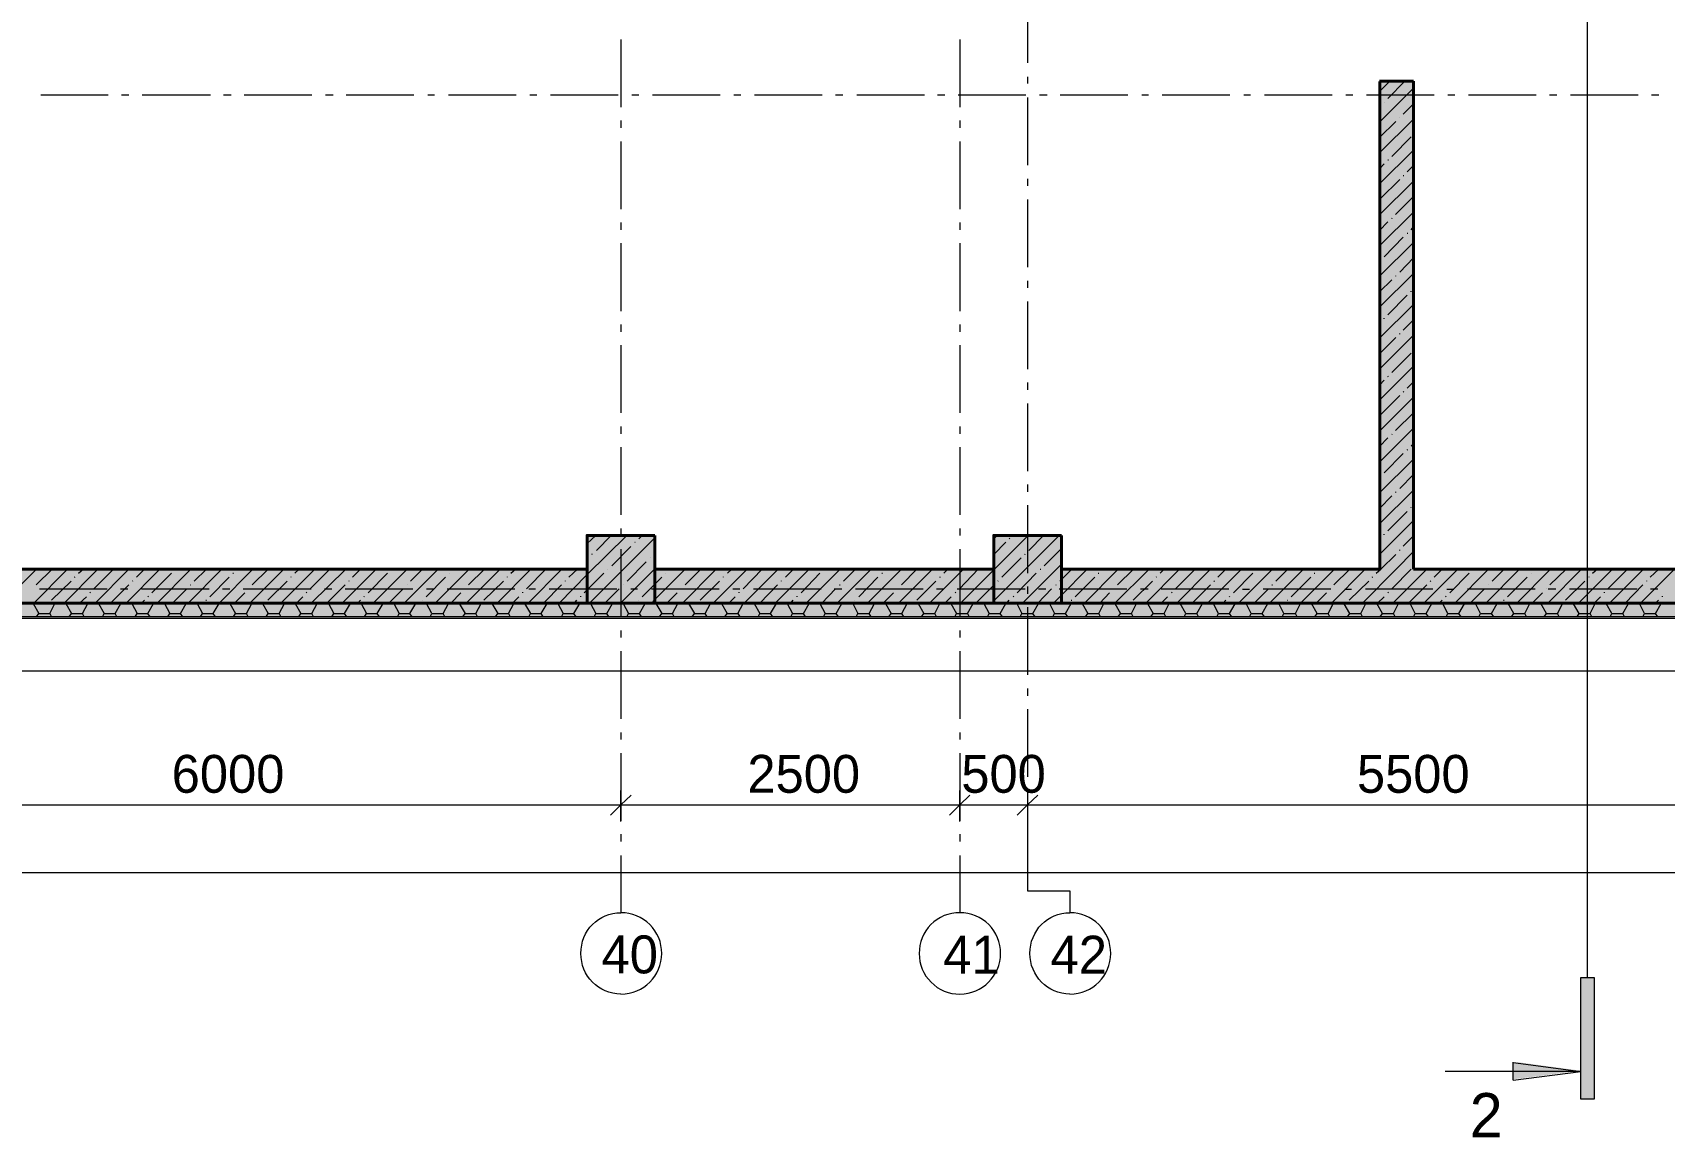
# Model space of a CAD drawing. Header units: millimetres. Extents: x -401725 to 250493, y 305116 to 802890.
# Drawn here: x -375112.983 to -375108.241, y 508974.297 to 508977.509 of the extents above; entities that cross this region are included whole.
import ezdxf

# ---------------------------------------------------------------- set-up
doc = ezdxf.new("R2010")
doc.units = ezdxf.units.MM
doc.layers.add('PDF _Геометрия', color=7, linetype='Continuous', true_color=0x1d1d1d)
doc.layers.add('PDF _Сплошная заливка', color=7, linetype='Continuous', true_color=0xffffff)
doc.layers.add('PDF _Текст', color=7, linetype='Continuous')

msp = doc.modelspace()

# ---------------------------------------------------------------- hatches: boundary and pattern name
at = {"layer": 'PDF _Сплошная заливка', "transparency": 33554559}
msp.add_hatch(color=7, dxfattribs=at).paths.add_polyline_path([(-375108.6559, 508974.5145), (-375108.6627, 508974.5154), (-375108.6798, 508974.5154), (-375108.6798, 508974.4663), (-375108.5875, 508974.4778), (-375108.5759, 508974.4795), (-375108.4959, 508974.4895), (-375108.4842, 508974.4911), (-375108.5075, 508974.4945), (-375108.5209, 508974.4961), (-375108.5442, 508974.4995), (-375108.5575, 508974.5011), (-375108.5692, 508974.5028), (-375108.5825, 508974.5045), (-375108.6059, 508974.5078), (-375108.6192, 508974.5095), (-375108.6425, 508974.5128)])

# ---------------------------------------------------------------- linework, layer by layer
at = {"layer": 'PDF _Геометрия', "color": 8, "lineweight": 9, "true_color": 0x808080}
msp.add_lwpolyline([(-375108.4648, 508988.2021), (-375108.4648, 508974.7624)], dxfattribs=at)
at = {"layer": 'PDF _Геометрия', "color": 7, "lineweight": 9}
for points in [[(-375110.0914, 508977.6171), (-375110.0914, 508977.4205)], [(-375111.2731, 508977.4888), (-375111.2731, 508977.2921)], [(-375110.2881, 508977.4888), (-375110.2881, 508977.2921)], [(-375110.0914, 508977.3805), (-375110.0914, 508977.3605)], [(-375112.7631, 508977.3271), (-375112.9597, 508977.3271)], [(-375112.7031, 508977.3271), (-375112.7247, 508977.3271)], [(-375112.4664, 508977.3271), (-375112.6647, 508977.3271)], [(-375112.4064, 508977.3271), (-375112.4281, 508977.3271)], [(-375112.1714, 508977.3271), (-375112.3681, 508977.3271)], [(-375112.1097, 508977.3271), (-375112.1314, 508977.3271)], [(-375111.8747, 508977.3271), (-375112.0714, 508977.3271)], [(-375111.8147, 508977.3271), (-375111.8347, 508977.3271)], [(-375111.5781, 508977.3271), (-375111.7747, 508977.3271)], [(-375111.5181, 508977.3271), (-375111.5381, 508977.3271)], [(-375111.2814, 508977.3271), (-375111.4781, 508977.3271)], [(-375111.2214, 508977.3271), (-375111.2414, 508977.3271)], [(-375110.9847, 508977.3271), (-375111.1814, 508977.3271)], [(-375110.9247, 508977.3271), (-375110.9447, 508977.3271)], [(-375110.6881, 508977.3271), (-375110.8847, 508977.3271)], [(-375110.6281, 508977.3271), (-375110.6497, 508977.3271)], [(-375110.3914, 508977.3271), (-375110.5881, 508977.3271)], [(-375110.3314, 508977.3271), (-375110.3531, 508977.3271)], [(-375110.0964, 508977.3271), (-375110.2931, 508977.3271)], [(-375110.0347, 508977.3271), (-375110.0564, 508977.3271)], [(-375109.7997, 508977.3271), (-375109.9964, 508977.3271)], [(-375109.7397, 508977.3271), (-375109.7597, 508977.3271)], [(-375109.5031, 508977.3272), (-375109.6998, 508977.3272)], [(-375109.4431, 508977.3271), (-375109.4631, 508977.3271)], [(-375109.2065, 508977.3272), (-375109.4031, 508977.3272)], [(-375109.1464, 508977.3271), (-375109.1665, 508977.3271)], [(-375108.9098, 508977.3272), (-375109.1065, 508977.3272)], [(-375108.8498, 508977.3271), (-375108.8698, 508977.3271)], [(-375108.6132, 508977.3272), (-375108.8098, 508977.3272)], [(-375108.5531, 508977.3271), (-375108.5748, 508977.3271)], [(-375108.3165, 508977.3272), (-375108.5132, 508977.3272)], [(-375108.2565, 508977.3272), (-375108.2782, 508977.3272)], [(-375110.0914, 508977.3205), (-375110.0914, 508977.1238)], [(-375111.2731, 508977.2538), (-375111.2731, 508977.2321)], [(-375110.2881, 508977.2538), (-375110.2881, 508977.2321)], [(-375111.2731, 508977.1921), (-375111.2731, 508976.9955)], [(-375110.2881, 508977.1921), (-375110.2881, 508976.9955)], [(-375110.0914, 508977.0838), (-375110.0914, 508977.0638)], [(-375110.0914, 508977.0238), (-375110.0914, 508976.8271)], [(-375111.2731, 508976.9571), (-375111.2731, 508976.9355)], [(-375110.2881, 508976.9571), (-375110.2881, 508976.9355)], [(-375111.2731, 508976.8971), (-375111.2731, 508976.6988)], [(-375110.2881, 508976.8971), (-375110.2881, 508976.6988)], [(-375110.0914, 508976.7871), (-375110.0914, 508976.7671)], [(-375110.0914, 508976.7271), (-375110.0914, 508976.5305)], [(-375111.2731, 508976.6605), (-375111.2731, 508976.6388)], [(-375110.2881, 508976.6605), (-375110.2881, 508976.6388)], [(-375111.2731, 508976.6005), (-375111.2731, 508976.4038)], [(-375110.2881, 508976.6005), (-375110.2881, 508976.4038)], [(-375110.0914, 508976.4921), (-375110.0914, 508976.4705)], [(-375110.0914, 508976.4305), (-375110.0914, 508976.2338)], [(-375111.2731, 508976.3638), (-375111.2731, 508976.3421)], [(-375110.2881, 508976.3638), (-375110.2881, 508976.3421)], [(-375111.2731, 508976.3038), (-375111.2731, 508976.1071)], [(-375110.2881, 508976.3038), (-375110.2881, 508976.1071)], [(-375110.0914, 508976.1955), (-375110.0914, 508976.1738)], [(-375110.0914, 508976.1355), (-375110.0914, 508975.9371)], [(-375111.2731, 508976.0671), (-375111.2731, 508976.0471)], [(-375110.2881, 508976.0671), (-375110.2881, 508976.0471)], [(-375111.2731, 508976.0071), (-375111.2731, 508975.8105)], [(-375110.2881, 508976.0071), (-375110.2881, 508975.8105)], [(-375112.7664, 508975.8905), (-375112.9631, 508975.8905)], [(-375112.7064, 508975.8905), (-375112.7281, 508975.8905)], [(-375112.4697, 508975.8905), (-375112.6664, 508975.8905)], [(-375112.4097, 508975.8905), (-375112.4314, 508975.8905)], [(-375112.1731, 508975.8905), (-375112.3714, 508975.8905)], [(-375112.1131, 508975.8905), (-375112.1347, 508975.8905)], [(-375111.8781, 508975.8905), (-375112.0747, 508975.8905)], [(-375111.8181, 508975.8905), (-375111.8381, 508975.8905)], [(-375111.5814, 508975.8905), (-375111.7781, 508975.8905)], [(-375111.5214, 508975.8905), (-375111.5414, 508975.8905)], [(-375111.2847, 508975.8905), (-375111.4814, 508975.8905)], [(-375111.2247, 508975.8905), (-375111.2447, 508975.8905)], [(-375110.9881, 508975.8905), (-375111.1847, 508975.8905)], [(-375110.9281, 508975.8905), (-375110.9481, 508975.8905)], [(-375110.6914, 508975.8905), (-375110.8881, 508975.8905)], [(-375110.6314, 508975.8905), (-375110.6531, 508975.8905)], [(-375110.3947, 508975.8905), (-375110.5914, 508975.8905)], [(-375110.3347, 508975.8905), (-375110.3564, 508975.8905)], [(-375110.0981, 508975.8905), (-375110.2964, 508975.8905)], [(-375110.0914, 508975.8988), (-375110.0914, 508975.8771)], [(-375110.0381, 508975.8905), (-375110.0597, 508975.8905)], [(-375109.8031, 508975.8905), (-375109.9997, 508975.8905)], [(-375109.7414, 508975.8905), (-375109.7631, 508975.8905)], [(-375109.5064, 508975.8905), (-375109.7031, 508975.8905)], [(-375109.4464, 508975.8904), (-375109.4663, 508975.8904)], [(-375109.2097, 508975.8905), (-375109.4065, 508975.8905)], [(-375109.1497, 508975.8904), (-375109.1697, 508975.8904)], [(-375108.9131, 508975.8905), (-375109.1097, 508975.8905)], [(-375108.853, 508975.8904), (-375108.8731, 508975.8904)], [(-375108.6164, 508975.8905), (-375108.8131, 508975.8905)], [(-375108.5564, 508975.8905), (-375108.578, 508975.8905)], [(-375108.3198, 508975.8905), (-375108.5164, 508975.8905)], [(-375108.2597, 508975.8905), (-375108.2814, 508975.8905)], [(-375107.8946, 508975.8104), (-375133.694, 508975.8104)], [(-375110.0914, 508975.8388), (-375110.0914, 508975.6421)], [(-375133.6947, 508975.807), (-375107.8953, 508975.807)], [(-375111.2731, 508975.7705), (-375111.2731, 508975.7505)], [(-375110.2881, 508975.7705), (-375110.2881, 508975.7505)], [(-375111.2731, 508975.7105), (-375111.2731, 508975.5138)], [(-375110.2881, 508975.7105), (-375110.2881, 508975.5138)], [(-375114.9147, 508975.6538), (-375103.615, 508975.6538)], [(-375110.0914, 508975.6021), (-375110.0914, 508975.5805)], [(-375110.0914, 508975.5421), (-375110.0914, 508975.3455)], [(-375111.2731, 508975.4738), (-375111.2731, 508975.4538)], [(-375110.2881, 508975.4738), (-375110.2881, 508975.4538)], [(-375111.2731, 508975.4138), (-375111.2731, 508975.2171)], [(-375110.2881, 508975.4138), (-375110.2881, 508975.2171)], [(-375111.2731, 508975.2638), (-375111.2731, 508975.3055)], [(-375110.2881, 508975.2638), (-375110.2881, 508975.3055)], [(-375110.0914, 508975.3055), (-375110.0914, 508975.2855)], [(-375110.0914, 508975.3055), (-375110.0914, 508975.2638), (-375110.0914, 508975.2155)], [(-375113.6347, 508975.2155), (-375113.6347, 508975.2638), (-375111.2732, 508975.2638)], [(-375111.2731, 508975.2155), (-375111.2731, 508975.2638), (-375110.2881, 508975.2638)], [(-375110.2881, 508975.2155), (-375110.2881, 508975.2638), (-375110.0914, 508975.2638)], [(-375110.0915, 508975.2638), (-375107.9264, 508975.2638)], [(-375110.0914, 508975.2455), (-375110.0914, 508975.0138)], [(-375111.2731, 508975.1788), (-375111.2731, 508975.1571)], [(-375110.2881, 508975.1788), (-375110.2881, 508975.1571)], [(-375111.2731, 508975.1171), (-375111.2731, 508974.9488)], [(-375110.2881, 508975.1171), (-375110.2881, 508974.9488)], [(-375133.7031, 508975.0672), (-375104.7104, 508975.0672)], [(-375110.0914, 508975.0138), (-375109.9681, 508975.0138)], [(-375109.9681, 508975.0138), (-375109.9681, 508974.9488)], [(-375108.483, 508974.7621), (-375108.4447, 508974.7621), (-375108.4447, 508974.4088)], [(-375108.483, 508974.4088), (-375108.483, 508974.7621)], [(-375108.6798, 508974.4638), (-375108.483, 508974.4888), (-375108.8781, 508974.4888)], [(-375108.6798, 508974.5154), (-375108.483, 508974.4888)], [(-375108.6797, 508974.4638), (-375108.6797, 508974.5155)], [(-375108.4447, 508974.4088), (-375108.483, 508974.4088)]]:
    msp.add_lwpolyline(points, dxfattribs=at)
at = {"layer": 'PDF _Геометрия', "color": 7, "lineweight": 40}
for points in [[(-375108.9699, 508977.3672), (-375109.0682, 508977.3672)], [(-375109.0679, 508977.3671), (-375109.0679, 508975.9486)], [(-375108.9699, 508975.9489), (-375108.9699, 508977.3672)], [(-375109.9931, 508975.9488), (-375109.9931, 508975.8505)], [(-375109.0679, 508975.9487), (-375109.993, 508975.9487)], [(-375107.828, 508975.9488), (-375108.9699, 508975.9488)], [(-375109.9931, 508975.8505), (-375107.8279, 508975.8505)]]:
    msp.add_lwpolyline(points, dxfattribs=at)
at = {"layer": 'PDF _Геометрия', "lineweight": 9}
for points in [[(-375109.0682, 508977.2489), (-375108.9699, 508977.3472)], [(-375109.0679, 508977.3388), (-375109.0397, 508977.3671)], [(-375109.0448, 508977.3172), (-375108.9949, 508977.3672)], [(-375109.068, 508977.2937), (-375109.0663, 508977.2954)], [(-375109.0546, 508977.3071), (-375109.0546, 508977.3071)], [(-375108.9999, 508977.2722), (-375108.9699, 508977.3022)], [(-375109.0682, 508977.1589), (-375108.9699, 508977.2572)], [(-375109.0682, 508977.2038), (-375109.0215, 508977.2505)], [(-375109.0098, 508977.2622), (-375109.0098, 508977.2622)], [(-375109.033, 508977.1488), (-375108.9764, 508977.2054)], [(-375109.0682, 508977.0689), (-375108.9699, 508977.1672)], [(-375109.0446, 508977.1387), (-375109.0429, 508977.1387)], [(-375109.0679, 508977.1137), (-375109.0546, 508977.1271)], [(-375108.9998, 508977.0938), (-375108.9981, 508977.0938)], [(-375108.9881, 508977.1039), (-375108.9699, 508977.1222)], [(-375109.0682, 508976.9789), (-375108.9699, 508977.0772)], [(-375109.0665, 508977.0255), (-375109.0098, 508977.0822)], [(-375109.0216, 508976.9805), (-375108.9699, 508977.0322)], [(-375109.0682, 508976.8888), (-375108.9699, 508976.9872)], [(-375109.0682, 508976.9339), (-375109.0448, 508976.9589)], [(-375109.033, 508976.9687), (-375109.0313, 508976.9704)], [(-375109.0682, 508976.8005), (-375108.9699, 508976.8988)], [(-375109.0548, 508976.8571), (-375108.9998, 508976.9138)], [(-375108.9881, 508976.9255), (-375108.9864, 508976.9255)], [(-375108.9765, 508976.9355), (-375108.9699, 508976.9439)], [(-375109.0098, 508976.8122), (-375108.9699, 508976.8538)], [(-375109.0682, 508976.7105), (-375108.9699, 508976.8088)], [(-375109.0663, 508976.8454), (-375109.0663, 508976.8471)], [(-375109.0682, 508976.7555), (-375109.0332, 508976.7905)], [(-375109.0215, 508976.8005), (-375109.0215, 508976.8022)], [(-375108.9764, 508976.7554), (-375108.9764, 508976.7571)], [(-375109.0682, 508976.6205), (-375108.9699, 508976.7189)], [(-375109.0447, 508976.6888), (-375108.9881, 508976.7455)], [(-375109.068, 508976.6654), (-375109.0663, 508976.6671)], [(-375109.0546, 508976.6771), (-375109.0546, 508976.6787)], [(-375108.9999, 508976.6439), (-375108.9699, 508976.6739)], [(-375109.0682, 508976.5305), (-375108.9699, 508976.6289)], [(-375109.0682, 508976.5755), (-375109.0215, 508976.6222)], [(-375109.0098, 508976.6321), (-375109.0098, 508976.6338)], [(-375109.033, 508976.5204), (-375108.9764, 508976.5771)], [(-375109.0682, 508976.4405), (-375108.9699, 508976.5389)], [(-375109.0679, 508976.4854), (-375109.0546, 508976.4987)], [(-375109.0446, 508976.5087), (-375109.0429, 508976.5104)], [(-375108.9881, 508976.4755), (-375108.9699, 508976.4939)], [(-375109.0682, 508976.3505), (-375108.9699, 508976.4489)], [(-375109.0665, 508976.3972), (-375109.0098, 508976.4538)], [(-375108.9998, 508976.4638), (-375108.9981, 508976.4655)], [(-375109.0216, 508976.3522), (-375108.9699, 508976.4039)], [(-375109.0682, 508976.2605), (-375108.9699, 508976.3589)], [(-375109.0682, 508976.3055), (-375109.0448, 508976.3305)], [(-375109.033, 508976.3404), (-375109.0313, 508976.342)], [(-375109.0548, 508976.2288), (-375108.9998, 508976.2855)], [(-375108.9881, 508976.2955), (-375108.9864, 508976.2971)], [(-375108.9765, 508976.3072), (-375108.9699, 508976.3139)], [(-375109.0682, 508976.1705), (-375108.9699, 508976.2689)], [(-375109.0663, 508976.2171), (-375109.0663, 508976.2187)], [(-375109.0098, 508976.1838), (-375108.9699, 508976.2238)], [(-375109.0682, 508976.0805), (-375108.9699, 508976.1789)], [(-375109.0682, 508976.1255), (-375109.0332, 508976.1622)], [(-375109.0215, 508976.1722), (-375109.0215, 508976.1738)], [(-375109.0447, 508976.0605), (-375108.9881, 508976.1171)], [(-375108.9764, 508976.1271), (-375108.9764, 508976.1288)], [(-375111.3714, 508976.0238), (-375111.3464, 508976.0471)], [(-375111.3714, 508975.9338), (-375111.2564, 508976.0471)], [(-375111.3447, 508976.0038), (-375111.3014, 508976.0471)], [(-375111.2214, 508976.0371), (-375111.2114, 508976.0471)], [(-375110.1964, 508975.8505), (-375110.1897, 508975.8571), (-375109.9997, 508976.0471)], [(-375110.1897, 508976.0371), (-375110.1797, 508976.0471)], [(-375110.1897, 508975.9471), (-375110.0897, 508976.0471)], [(-375110.0881, 508976.0038), (-375110.0447, 508976.0471)], [(-375109.0682, 508975.9922), (-375108.9699, 508976.0905)], [(-375109.0546, 508976.0487), (-375109.0546, 508976.0504)], [(-375108.9999, 508976.0155), (-375108.9699, 508976.0455)], [(-375111.3647, 508975.8505), (-375111.1747, 508976.0404)], [(-375111.2997, 508975.9588), (-375111.2447, 508976.0154)], [(-375111.2331, 508976.0271), (-375111.2314, 508976.0271)], [(-375110.1897, 508975.9921), (-375110.1547, 508976.0271)], [(-375110.1447, 508976.0371), (-375110.1431, 508976.0388)], [(-375110.0431, 508975.9588), (-375109.9931, 508976.0088)], [(-375109.068, 508976.0354), (-375109.0663, 508976.0371)], [(-375109.0199, 508975.9489), (-375108.9699, 508976.0005)], [(-375109.0098, 508976.0038), (-375109.0098, 508976.0055)], [(-375111.3714, 508975.9788), (-375111.3681, 508975.9821)], [(-375111.3564, 508975.9921), (-375111.3564, 508975.9938)], [(-375111.2747, 508975.8505), (-375111.1747, 508975.9504)], [(-375111.2547, 508975.9138), (-375111.1997, 508975.9704)], [(-375111.1881, 508975.9821), (-375111.1881, 508975.9821)], [(-375111.1764, 508975.9921), (-375111.1747, 508975.9955)], [(-375110.1664, 508975.9255), (-375110.1097, 508975.9821)], [(-375110.1064, 508975.8505), (-375109.9931, 508975.9638)], [(-375110.0997, 508975.9921), (-375110.0981, 508975.9938)], [(-375109.0647, 508975.9488), (-375109.0215, 508975.9922)], [(-375113.0697, 508975.8505), (-375112.9714, 508975.9488)], [(-375112.9797, 508975.8505), (-375112.8814, 508975.9488)], [(-375112.9731, 508975.9038), (-375112.9264, 508975.9488)], [(-375112.9281, 508975.8588), (-375112.8714, 508975.9138)], [(-375112.8914, 508975.8505), (-375112.7931, 508975.9488)], [(-375112.8614, 508975.9255), (-375112.8597, 508975.9271)], [(-375112.8497, 508975.9371), (-375112.8364, 508975.9488)], [(-375112.8047, 508975.8921), (-375112.7481, 508975.9488)], [(-375112.8014, 508975.8505), (-375112.7031, 508975.9488)], [(-375112.7564, 508975.8505), (-375112.7031, 508975.9038)], [(-375112.7114, 508975.8505), (-375112.6131, 508975.9488)], [(-375112.6931, 508975.9138), (-375112.6914, 508975.9155)], [(-375112.6814, 508975.9255), (-375112.6581, 508975.9488)], [(-375112.6364, 508975.8805), (-375112.5797, 508975.9371)], [(-375112.6214, 508975.8505), (-375112.5231, 508975.9488)], [(-375112.5697, 508975.9488), (-375112.5681, 508975.9488)], [(-375112.5314, 508975.8505), (-375112.4331, 508975.9488)], [(-375112.5247, 508975.9038), (-375112.5231, 508975.9038)], [(-375112.5131, 508975.9138), (-375112.4781, 508975.9488)], [(-375112.4681, 508975.8688), (-375112.4114, 508975.9254)], [(-375112.4414, 508975.8505), (-375112.3431, 508975.9488)], [(-375112.4014, 508975.9371), (-375112.3997, 508975.9371)], [(-375112.3897, 508975.9488), (-375112.3881, 508975.9488)], [(-375112.3514, 508975.8505), (-375112.2531, 508975.9488)], [(-375112.3447, 508975.9038), (-375112.2981, 508975.9488)], [(-375112.2997, 508975.8588), (-375112.2431, 508975.9138)], [(-375112.2614, 508975.8505), (-375112.1631, 508975.9488)], [(-375112.2314, 508975.9255), (-375112.2314, 508975.9271)], [(-375112.2214, 508975.9371), (-375112.2081, 508975.9488)], [(-375112.1764, 508975.8921), (-375112.1197, 508975.9488)], [(-375112.1731, 508975.8505), (-375112.0731, 508975.9488)], [(-375112.1281, 508975.8505), (-375112.0747, 508975.9038)], [(-375112.0831, 508975.8505), (-375111.9847, 508975.9488)], [(-375112.0631, 508975.9138), (-375112.0631, 508975.9155)], [(-375112.0531, 508975.9255), (-375112.0297, 508975.9488)], [(-375112.0081, 508975.8805), (-375111.9514, 508975.9371)], [(-375111.9931, 508975.8505), (-375111.8947, 508975.9488)], [(-375111.9397, 508975.9488), (-375111.9397, 508975.9488)], [(-375111.9031, 508975.8505), (-375111.8047, 508975.9488)], [(-375111.8947, 508975.9038), (-375111.8947, 508975.9038)], [(-375111.8847, 508975.9138), (-375111.8497, 508975.9488)], [(-375111.8397, 508975.8688), (-375111.7831, 508975.9254)], [(-375111.8131, 508975.8505), (-375111.7147, 508975.9488)], [(-375111.7714, 508975.9371), (-375111.7714, 508975.9371)], [(-375111.7614, 508975.9488), (-375111.7597, 508975.9488)], [(-375111.7231, 508975.8505), (-375111.6247, 508975.9488)], [(-375111.7164, 508975.9038), (-375111.6697, 508975.9488)], [(-375111.6714, 508975.8588), (-375111.6147, 508975.9138)], [(-375111.6331, 508975.8505), (-375111.5347, 508975.9488)], [(-375111.6031, 508975.9255), (-375111.6031, 508975.9271)], [(-375111.5931, 508975.9371), (-375111.5797, 508975.9488)], [(-375111.5481, 508975.8921), (-375111.4914, 508975.9488)], [(-375111.5431, 508975.8505), (-375111.4447, 508975.9488)], [(-375111.4981, 508975.8505), (-375111.4464, 508975.9038)], [(-375111.4531, 508975.8505), (-375111.3714, 508975.9338)], [(-375111.4347, 508975.9138), (-375111.4347, 508975.9155)], [(-375111.4247, 508975.9255), (-375111.3997, 508975.9488)], [(-375111.3714, 508975.8888), (-375111.3231, 508975.9371)], [(-375111.3114, 508975.9488), (-375111.3114, 508975.9488)], [(-375111.2664, 508975.9038), (-375111.2664, 508975.9038)], [(-375111.2114, 508975.8688), (-375111.1747, 508975.9054)], [(-375111.1747, 508975.8605), (-375111.0864, 508975.9488)], [(-375111.1747, 508975.9055), (-375111.1547, 508975.9255)], [(-375111.1431, 508975.9371), (-375111.1431, 508975.9371)], [(-375111.1314, 508975.9488), (-375111.1314, 508975.9488)], [(-375111.0947, 508975.8505), (-375110.9964, 508975.9488)], [(-375111.0864, 508975.9038), (-375111.0414, 508975.9488)], [(-375111.0431, 508975.8588), (-375110.9864, 508975.9138)], [(-375111.0047, 508975.8505), (-375110.9064, 508975.9488)], [(-375110.9747, 508975.9255), (-375110.9747, 508975.9271)], [(-375110.9631, 508975.9371), (-375110.9514, 508975.9488)], [(-375110.9181, 508975.8921), (-375110.8631, 508975.9488)], [(-375110.9147, 508975.8505), (-375110.8164, 508975.9488)], [(-375110.8697, 508975.8505), (-375110.8181, 508975.9038)], [(-375110.8247, 508975.8505), (-375110.7264, 508975.9488)], [(-375110.8064, 508975.9138), (-375110.8064, 508975.9155)], [(-375110.7947, 508975.9255), (-375110.7714, 508975.9488)], [(-375110.7497, 508975.8805), (-375110.6947, 508975.9371)], [(-375110.7347, 508975.8505), (-375110.6364, 508975.9488)], [(-375110.6831, 508975.9488), (-375110.6814, 508975.9488)], [(-375110.6447, 508975.8505), (-375110.5464, 508975.9488)], [(-375110.6381, 508975.9038), (-375110.6364, 508975.9038)], [(-375110.6264, 508975.9138), (-375110.5914, 508975.9488)], [(-375110.5814, 508975.8688), (-375110.5264, 508975.9254)], [(-375110.5564, 508975.8505), (-375110.4581, 508975.9488)], [(-375110.5147, 508975.9371), (-375110.5131, 508975.9371)], [(-375110.5031, 508975.9488), (-375110.5014, 508975.9488)], [(-375110.4664, 508975.8505), (-375110.3681, 508975.9488)], [(-375110.4581, 508975.9038), (-375110.4131, 508975.9488)], [(-375110.4131, 508975.8588), (-375110.3581, 508975.9138)], [(-375110.3764, 508975.8505), (-375110.2781, 508975.9488)], [(-375110.3464, 508975.9255), (-375110.3447, 508975.9271)], [(-375110.3347, 508975.9371), (-375110.3231, 508975.9488)], [(-375110.2897, 508975.8921), (-375110.2347, 508975.9488)], [(-375110.2864, 508975.8505), (-375110.1897, 508975.9471)], [(-375110.1897, 508975.9021), (-375110.1897, 508975.9038)], [(-375110.1781, 508975.9138), (-375110.1764, 508975.9155)], [(-375110.1214, 508975.8805), (-375110.0664, 508975.9371)], [(-375110.0547, 508975.9488), (-375110.0531, 508975.9488)], [(-375110.0164, 508975.8505), (-375109.9931, 508975.8738), (-375109.9181, 508975.9488)], [(-375110.0097, 508975.9038), (-375110.0081, 508975.9038)], [(-375109.9981, 508975.9138), (-375109.9931, 508975.9188), (-375109.9631, 508975.9488)], [(-375109.9531, 508975.8688), (-375109.8964, 508975.9254)], [(-375109.9264, 508975.8505), (-375109.8281, 508975.9488)], [(-375109.8864, 508975.9371), (-375109.8847, 508975.9371)], [(-375109.8747, 508975.9488), (-375109.8731, 508975.9488)], [(-375109.8381, 508975.8505), (-375109.7381, 508975.9488)], [(-375109.8297, 508975.9038), (-375109.7831, 508975.9488)], [(-375109.7847, 508975.8588), (-375109.7281, 508975.9138)], [(-375109.7481, 508975.8505), (-375109.6497, 508975.9488)], [(-375109.7181, 508975.9255), (-375109.7164, 508975.9271)], [(-375109.7064, 508975.9371), (-375109.6947, 508975.9488)], [(-375109.6614, 508975.8921), (-375109.6048, 508975.9488)], [(-375109.658, 508975.8504), (-375109.5597, 508975.9487)], [(-375109.6129, 508975.8504), (-375109.5597, 508975.9037)], [(-375109.5681, 508975.8505), (-375109.4697, 508975.9488)], [(-375109.5496, 508975.9137), (-375109.548, 508975.9154)], [(-375109.5381, 508975.9255), (-375109.5148, 508975.9488)], [(-375109.493, 508975.8804), (-375109.4363, 508975.9371)], [(-375109.4782, 508975.8505), (-375109.3798, 508975.9488)], [(-375109.4263, 508975.9487), (-375109.4246, 508975.9487)], [(-375109.388, 508975.8504), (-375109.2896, 508975.9487)], [(-375109.3815, 508975.9038), (-375109.3798, 508975.9038)], [(-375109.3697, 508975.9138), (-375109.3347, 508975.9488)], [(-375109.3249, 508975.8688), (-375109.2682, 508975.9255)], [(-375109.298, 508975.8504), (-375109.1997, 508975.9488)], [(-375109.2582, 508975.9372), (-375109.2565, 508975.9372)], [(-375109.2465, 508975.9488), (-375109.2448, 508975.9488)], [(-375109.2081, 508975.8505), (-375109.1098, 508975.9488)], [(-375109.2012, 508975.9037), (-375109.1546, 508975.9487)], [(-375109.1565, 508975.8588), (-375109.0997, 508975.9138)], [(-375109.1181, 508975.8505), (-375109.0199, 508975.9488)], [(-375109.0897, 508975.9254), (-375109.088, 508975.9271)], [(-375109.0779, 508975.9371), (-375109.0647, 508975.9488)], [(-375109.033, 508975.8921), (-375108.9764, 508975.9488)], [(-375109.0295, 508975.8504), (-375108.9313, 508975.9487)], [(-375108.9846, 508975.8504), (-375108.9313, 508975.9037)], [(-375108.9398, 508975.8504), (-375108.8414, 508975.9488)], [(-375108.9213, 508975.9137), (-375108.9196, 508975.9154)], [(-375108.9097, 508975.9255), (-375108.8865, 508975.9488)], [(-375108.8646, 508975.8804), (-375108.8079, 508975.9371)], [(-375108.8498, 508975.8505), (-375108.7514, 508975.9488)], [(-375108.7963, 508975.9487), (-375108.7963, 508975.9487)], [(-375108.7599, 508975.8505), (-375108.6615, 508975.9489)], [(-375108.7514, 508975.9038), (-375108.7514, 508975.9038)], [(-375108.7413, 508975.9138), (-375108.7063, 508975.9488)], [(-375108.6964, 508975.8688), (-375108.6398, 508975.9255)], [(-375108.6696, 508975.8504), (-375108.5713, 508975.9487)], [(-375108.6281, 508975.9371), (-375108.6281, 508975.9371)], [(-375108.6182, 508975.9488), (-375108.6164, 508975.9488)], [(-375108.5797, 508975.8505), (-375108.4814, 508975.9488)], [(-375108.5731, 508975.9038), (-375108.5265, 508975.9488)], [(-375108.528, 508975.8588), (-375108.4714, 508975.9138)], [(-375108.4899, 508975.8505), (-375108.3915, 508975.9488)], [(-375108.4597, 508975.9254), (-375108.4597, 508975.9271)], [(-375108.4497, 508975.9371), (-375108.4363, 508975.9487)], [(-375108.4047, 508975.8921), (-375108.348, 508975.9488)], [(-375108.3997, 508975.8504), (-375108.3013, 508975.9487)], [(-375108.3549, 508975.8505), (-375108.3032, 508975.9039)], [(-375108.3097, 508975.8504), (-375108.2114, 508975.9488)], [(-375108.2915, 508975.9139), (-375108.2915, 508975.9155)], [(-375108.2815, 508975.9255), (-375108.2565, 508975.9488)], [(-375112.8464, 508975.8505), (-375112.8264, 508975.8688)], [(-375112.8164, 508975.8805), (-375112.8147, 508975.8821)], [(-375112.6664, 508975.8505), (-375112.6581, 508975.8588)], [(-375112.6481, 508975.8688), (-375112.6464, 508975.8705)], [(-375112.5764, 508975.8505), (-375112.5347, 508975.8921)], [(-375112.4797, 508975.8588), (-375112.4781, 508975.8588)], [(-375112.3964, 508975.8505), (-375112.3664, 508975.8805)], [(-375112.3564, 508975.8921), (-375112.3547, 508975.8921)], [(-375112.2164, 508975.8505), (-375112.1981, 508975.8688)], [(-375112.1881, 508975.8805), (-375112.1864, 508975.8821)], [(-375112.0381, 508975.8505), (-375112.0297, 508975.8588)], [(-375112.0197, 508975.8688), (-375112.0181, 508975.8705)], [(-375111.9481, 508975.8505), (-375111.9064, 508975.8921)], [(-375111.8497, 508975.8588), (-375111.8497, 508975.8588)], [(-375111.7681, 508975.8505), (-375111.7381, 508975.8805)], [(-375111.7264, 508975.8921), (-375111.7264, 508975.8921)], [(-375111.5881, 508975.8505), (-375111.5697, 508975.8688)], [(-375111.5581, 508975.8805), (-375111.5581, 508975.8821)], [(-375111.4081, 508975.8505), (-375111.4014, 508975.8588)], [(-375111.3897, 508975.8688), (-375111.3897, 508975.8705)], [(-375111.3797, 508975.8805), (-375111.3714, 508975.8888)], [(-375111.3197, 508975.8505), (-375111.2781, 508975.8921)], [(-375111.2214, 508975.8588), (-375111.2214, 508975.8588)], [(-375111.1847, 508975.8505), (-375111.1747, 508975.8605)], [(-375111.1397, 508975.8505), (-375111.1097, 508975.8805)], [(-375111.0981, 508975.8921), (-375111.0981, 508975.8921)], [(-375110.9597, 508975.8505), (-375110.9414, 508975.8688)], [(-375110.9297, 508975.8805), (-375110.9297, 508975.8821)], [(-375110.7797, 508975.8505), (-375110.7731, 508975.8588)], [(-375110.7614, 508975.8688), (-375110.7614, 508975.8705)], [(-375110.6897, 508975.8505), (-375110.6497, 508975.8921)], [(-375110.5931, 508975.8588), (-375110.5931, 508975.8588)], [(-375110.5114, 508975.8505), (-375110.4814, 508975.8805)], [(-375110.4697, 508975.8921), (-375110.4681, 508975.8921)], [(-375110.3314, 508975.8505), (-375110.3131, 508975.8688)], [(-375110.3014, 508975.8805), (-375110.2997, 508975.8821)], [(-375110.2414, 508975.8505), (-375110.1897, 508975.9021)], [(-375110.1514, 508975.8505), (-375110.1447, 508975.8588)], [(-375110.1331, 508975.8688), (-375110.1314, 508975.8705)], [(-375110.0614, 508975.8505), (-375110.0214, 508975.8921)], [(-375109.9647, 508975.8588), (-375109.9631, 508975.8588)], [(-375109.8814, 508975.8505), (-375109.8531, 508975.8805)], [(-375109.8414, 508975.8921), (-375109.8397, 508975.8921)], [(-375109.7031, 508975.8505), (-375109.6847, 508975.8688)], [(-375109.6731, 508975.8805), (-375109.6714, 508975.8821)], [(-375109.5232, 508975.8505), (-375109.5148, 508975.8588)], [(-375109.5048, 508975.8688), (-375109.5031, 508975.8705)], [(-375109.4332, 508975.8505), (-375109.3915, 508975.8922)], [(-375109.3364, 508975.8588), (-375109.3347, 508975.8588)], [(-375109.253, 508975.8504), (-375109.2231, 508975.8804)], [(-375109.2131, 508975.8921), (-375109.2114, 508975.8921)], [(-375109.0747, 508975.8504), (-375109.0546, 508975.8687)], [(-375109.0446, 508975.8804), (-375109.0429, 508975.8821)], [(-375108.8949, 508975.8505), (-375108.8865, 508975.8588)], [(-375108.8765, 508975.8688), (-375108.8748, 508975.8705)], [(-375108.8047, 508975.8505), (-375108.7631, 508975.8922)], [(-375108.7081, 508975.8588), (-375108.7063, 508975.8588)], [(-375108.6246, 508975.8504), (-375108.5947, 508975.8804)], [(-375108.583, 508975.8921), (-375108.583, 508975.8921)], [(-375108.4445, 508975.8504), (-375108.4263, 508975.8687)], [(-375108.4148, 508975.8805), (-375108.4148, 508975.8822)], [(-375108.2665, 508975.8505), (-375108.2581, 508975.8588)], [(-375108.2464, 508975.8688), (-375108.2464, 508975.8705)], [(-375113.0147, 508975.8505), (-375113.0131, 508975.8488), (-375112.9814, 508975.8488), (-375112.9797, 508975.8505)], [(-375112.9814, 508975.8488), (-375112.9647, 508975.8205), (-375112.9331, 508975.8205), (-375112.9281, 508975.8105)], [(-375112.9714, 508975.8105), (-375112.9647, 508975.8205)], [(-375112.9331, 508975.8205), (-375112.9181, 508975.8488)], [(-375112.9181, 508975.8505), (-375112.9181, 508975.8488), (-375112.8864, 508975.8488), (-375112.8847, 508975.8505)], [(-375112.8864, 508975.8488), (-375112.8697, 508975.8205), (-375112.8381, 508975.8205)], [(-375112.8764, 508975.8105), (-375112.8697, 508975.8205)], [(-375112.8331, 508975.8105), (-375112.8381, 508975.8205), (-375112.8231, 508975.8488)], [(-375112.8231, 508975.8505), (-375112.8231, 508975.8488), (-375112.7914, 508975.8488)], [(-375112.7897, 508975.8505), (-375112.7914, 508975.8488), (-375112.7747, 508975.8205), (-375112.7431, 508975.8205)], [(-375112.7797, 508975.8105), (-375112.7747, 508975.8205)], [(-375112.7381, 508975.8105), (-375112.7431, 508975.8205), (-375112.7264, 508975.8488)], [(-375112.7281, 508975.8505), (-375112.7264, 508975.8488), (-375112.6947, 508975.8488)], [(-375112.6947, 508975.8488), (-375112.6947, 508975.8505)], [(-375112.6947, 508975.8488), (-375112.6797, 508975.8205), (-375112.6481, 508975.8205), (-375112.6314, 508975.8488)], [(-375112.6847, 508975.8105), (-375112.6797, 508975.8205)], [(-375112.6414, 508975.8105), (-375112.6481, 508975.8205)], [(-375112.6331, 508975.8505), (-375112.6314, 508975.8488), (-375112.5997, 508975.8488)], [(-375112.5997, 508975.8505), (-375112.5997, 508975.8488), (-375112.5847, 508975.8205), (-375112.5531, 508975.8205), (-375112.5364, 508975.8488)], [(-375112.5897, 508975.8105), (-375112.5847, 508975.8205)], [(-375112.5464, 508975.8105), (-375112.5531, 508975.8205)], [(-375112.5381, 508975.8505), (-375112.5364, 508975.8488), (-375112.5047, 508975.8488)], [(-375112.5031, 508975.8505), (-375112.5047, 508975.8488), (-375112.4897, 508975.8205), (-375112.4581, 508975.8205)], [(-375112.4947, 508975.8105), (-375112.4897, 508975.8205)], [(-375112.4514, 508975.8105), (-375112.4581, 508975.8205), (-375112.4414, 508975.8488)], [(-375112.4431, 508975.8505), (-375112.4414, 508975.8488), (-375112.4097, 508975.8488)], [(-375112.4081, 508975.8505), (-375112.4097, 508975.8488), (-375112.3931, 508975.8205), (-375112.3614, 508975.8205)], [(-375112.3997, 508975.8105), (-375112.3931, 508975.8205)], [(-375112.3564, 508975.8105), (-375112.3614, 508975.8205), (-375112.3464, 508975.8488)], [(-375112.3481, 508975.8505), (-375112.3464, 508975.8488), (-375112.3147, 508975.8488), (-375112.3131, 508975.8505)], [(-375112.3147, 508975.8488), (-375112.2981, 508975.8205), (-375112.2664, 508975.8205), (-375112.2614, 508975.8105)], [(-375112.3047, 508975.8105), (-375112.2981, 508975.8205)], [(-375112.2664, 508975.8205), (-375112.2514, 508975.8488)], [(-375112.2514, 508975.8505), (-375112.2514, 508975.8488), (-375112.2197, 508975.8488), (-375112.2181, 508975.8505)], [(-375112.2197, 508975.8488), (-375112.2031, 508975.8205), (-375112.1714, 508975.8205)], [(-375112.2097, 508975.8105), (-375112.2031, 508975.8205)], [(-375112.1664, 508975.8105), (-375112.1714, 508975.8205), (-375112.1564, 508975.8488)], [(-375112.1564, 508975.8505), (-375112.1564, 508975.8488), (-375112.1231, 508975.8488)], [(-375112.1231, 508975.8505), (-375112.1231, 508975.8488), (-375112.1081, 508975.8205), (-375112.0764, 508975.8205)], [(-375112.1131, 508975.8105), (-375112.1081, 508975.8205)], [(-375112.0697, 508975.8105), (-375112.0764, 508975.8205), (-375112.0597, 508975.8488)], [(-375112.0614, 508975.8505), (-375112.0597, 508975.8488), (-375112.0281, 508975.8488)], [(-375112.0281, 508975.8488), (-375112.0281, 508975.8505)], [(-375112.0281, 508975.8488), (-375112.0131, 508975.8205), (-375111.9814, 508975.8205), (-375111.9647, 508975.8488)], [(-375112.0181, 508975.8105), (-375112.0131, 508975.8205)], [(-375111.9747, 508975.8105), (-375111.9814, 508975.8205)], [(-375111.9664, 508975.8505), (-375111.9647, 508975.8488), (-375111.9331, 508975.8488)], [(-375111.9331, 508975.8505), (-375111.9331, 508975.8488), (-375111.9181, 508975.8205), (-375111.8864, 508975.8205), (-375111.8697, 508975.8488)], [(-375111.9231, 508975.8105), (-375111.9181, 508975.8205)], [(-375111.8797, 508975.8105), (-375111.8864, 508975.8205)], [(-375111.8714, 508975.8505), (-375111.8697, 508975.8488), (-375111.8381, 508975.8488)], [(-375111.8281, 508975.8105), (-375111.8231, 508975.8205), (-375111.8381, 508975.8488), (-375111.8364, 508975.8505)], [(-375111.8214, 508975.8205), (-375111.7897, 508975.8205)], [(-375111.7847, 508975.8105), (-375111.7897, 508975.8205), (-375111.7747, 508975.8488)], [(-375111.7764, 508975.8505), (-375111.7747, 508975.8488), (-375111.7431, 508975.8488)], [(-375111.7414, 508975.8505), (-375111.7431, 508975.8488), (-375111.7264, 508975.8205), (-375111.6947, 508975.8205)], [(-375111.7331, 508975.8105), (-375111.7264, 508975.8205)], [(-375111.6897, 508975.8105), (-375111.6947, 508975.8205), (-375111.6797, 508975.8488)], [(-375111.6797, 508975.8505), (-375111.6797, 508975.8488), (-375111.6481, 508975.8488), (-375111.6464, 508975.8505)], [(-375111.6481, 508975.8488), (-375111.6314, 508975.8205), (-375111.5997, 508975.8205), (-375111.5947, 508975.8105)], [(-375111.6381, 508975.8105), (-375111.6314, 508975.8205)], [(-375111.5997, 508975.8205), (-375111.5847, 508975.8488)], [(-375111.5847, 508975.8505), (-375111.5847, 508975.8488), (-375111.5531, 508975.8488), (-375111.5514, 508975.8505)], [(-375111.5531, 508975.8488), (-375111.5364, 508975.8205), (-375111.5047, 508975.8205)], [(-375111.5414, 508975.8105), (-375111.5364, 508975.8205)], [(-375111.4997, 508975.8105), (-375111.5047, 508975.8205), (-375111.4881, 508975.8488)], [(-375111.4897, 508975.8505), (-375111.4881, 508975.8488), (-375111.4564, 508975.8488)], [(-375111.4564, 508975.8505), (-375111.4564, 508975.8488), (-375111.4414, 508975.8205), (-375111.4097, 508975.8205)], [(-375111.4464, 508975.8105), (-375111.4414, 508975.8205)], [(-375111.4031, 508975.8105), (-375111.4097, 508975.8205), (-375111.3931, 508975.8488)], [(-375111.3947, 508975.8505), (-375111.3931, 508975.8488), (-375111.3614, 508975.8488)], [(-375111.3614, 508975.8488), (-375111.3614, 508975.8505)], [(-375111.3614, 508975.8488), (-375111.3464, 508975.8205), (-375111.3147, 508975.8205), (-375111.2981, 508975.8488)], [(-375111.3514, 508975.8105), (-375111.3464, 508975.8205)], [(-375111.3081, 508975.8105), (-375111.3147, 508975.8205)], [(-375111.2997, 508975.8505), (-375111.2981, 508975.8488), (-375111.2664, 508975.8488)], [(-375111.2647, 508975.8505), (-375111.2664, 508975.8488), (-375111.2514, 508975.8205), (-375111.2197, 508975.8205), (-375111.2031, 508975.8488)], [(-375111.2564, 508975.8105), (-375111.2514, 508975.8205)], [(-375111.2131, 508975.8105), (-375111.2197, 508975.8205)], [(-375111.2047, 508975.8505), (-375111.2031, 508975.8488), (-375111.1714, 508975.8488)], [(-375111.1697, 508975.8505), (-375111.1714, 508975.8488), (-375111.1547, 508975.8205), (-375111.1231, 508975.8205)], [(-375111.1614, 508975.8105), (-375111.1547, 508975.8205)], [(-375111.1181, 508975.8105), (-375111.1231, 508975.8205), (-375111.1081, 508975.8488)], [(-375111.1097, 508975.8505), (-375111.1081, 508975.8488), (-375111.0764, 508975.8488)], [(-375111.0747, 508975.8505), (-375111.0764, 508975.8488), (-375111.0597, 508975.8205), (-375111.0281, 508975.8205)], [(-375111.0664, 508975.8105), (-375111.0597, 508975.8205)], [(-375111.0231, 508975.8105), (-375111.0281, 508975.8205), (-375111.0131, 508975.8488)], [(-375111.0131, 508975.8505), (-375111.0131, 508975.8488), (-375110.9814, 508975.8488), (-375110.9797, 508975.8505)], [(-375110.9814, 508975.8488), (-375110.9647, 508975.8205), (-375110.9331, 508975.8205), (-375110.9281, 508975.8105)], [(-375110.9714, 508975.8105), (-375110.9647, 508975.8205)], [(-375110.9331, 508975.8205), (-375110.9181, 508975.8488)], [(-375110.9181, 508975.8505), (-375110.9181, 508975.8488), (-375110.8864, 508975.8488), (-375110.8847, 508975.8505)], [(-375110.8864, 508975.8488), (-375110.8697, 508975.8205), (-375110.8381, 508975.8205)], [(-375110.8747, 508975.8105), (-375110.8697, 508975.8205)], [(-375110.8314, 508975.8105), (-375110.8381, 508975.8205), (-375110.8214, 508975.8488)], [(-375110.8231, 508975.8505), (-375110.8214, 508975.8488), (-375110.7897, 508975.8488)], [(-375110.7897, 508975.8505), (-375110.7897, 508975.8488), (-375110.7747, 508975.8205), (-375110.7431, 508975.8205)], [(-375110.7797, 508975.8105), (-375110.7747, 508975.8205)], [(-375110.7364, 508975.8105), (-375110.7431, 508975.8205), (-375110.7264, 508975.8488)], [(-375110.7281, 508975.8505), (-375110.7264, 508975.8488), (-375110.6947, 508975.8488)], [(-375110.6947, 508975.8488), (-375110.6947, 508975.8505)], [(-375110.6947, 508975.8488), (-375110.6797, 508975.8205), (-375110.6481, 508975.8205), (-375110.6314, 508975.8488)], [(-375110.6847, 508975.8105), (-375110.6797, 508975.8205)], [(-375110.6414, 508975.8105), (-375110.6481, 508975.8205)], [(-375110.6331, 508975.8505), (-375110.6314, 508975.8488), (-375110.5997, 508975.8488)], [(-375110.5981, 508975.8505), (-375110.5997, 508975.8488), (-375110.5847, 508975.8205), (-375110.5514, 508975.8205)], [(-375110.5897, 508975.8105), (-375110.5847, 508975.8205)], [(-375110.5464, 508975.8105), (-375110.5514, 508975.8205), (-375110.5364, 508975.8488)], [(-375110.5381, 508975.8505), (-375110.5364, 508975.8488), (-375110.5047, 508975.8488)], [(-375110.5031, 508975.8505), (-375110.5047, 508975.8488), (-375110.4881, 508975.8205), (-375110.4564, 508975.8205)], [(-375110.4947, 508975.8105), (-375110.4881, 508975.8205)], [(-375110.4514, 508975.8105), (-375110.4564, 508975.8205), (-375110.4414, 508975.8488)], [(-375110.4414, 508975.8505), (-375110.4414, 508975.8488), (-375110.4097, 508975.8488)], [(-375110.4081, 508975.8505), (-375110.4097, 508975.8488), (-375110.3931, 508975.8205), (-375110.3614, 508975.8205)], [(-375110.3997, 508975.8105), (-375110.3931, 508975.8205)], [(-375110.3564, 508975.8105), (-375110.3614, 508975.8205), (-375110.3464, 508975.8488)], [(-375110.3464, 508975.8505), (-375110.3464, 508975.8488), (-375110.3147, 508975.8488), (-375110.3131, 508975.8505)], [(-375110.3147, 508975.8488), (-375110.2981, 508975.8205), (-375110.2664, 508975.8205), (-375110.2614, 508975.8105)], [(-375110.3031, 508975.8105), (-375110.2981, 508975.8205)], [(-375110.2664, 508975.8205), (-375110.2497, 508975.8488)], [(-375110.2514, 508975.8505), (-375110.2497, 508975.8488), (-375110.2181, 508975.8488)], [(-375110.2181, 508975.8505), (-375110.2181, 508975.8488), (-375110.2031, 508975.8205), (-375110.1714, 508975.8205)], [(-375110.2081, 508975.8105), (-375110.2031, 508975.8205)], [(-375110.1647, 508975.8105), (-375110.1714, 508975.8205), (-375110.1547, 508975.8488)], [(-375110.1564, 508975.8505), (-375110.1547, 508975.8488), (-375110.1231, 508975.8488)], [(-375110.1231, 508975.8505), (-375110.1231, 508975.8488), (-375110.1081, 508975.8205), (-375110.0764, 508975.8205)], [(-375110.1131, 508975.8105), (-375110.1081, 508975.8205)], [(-375110.0697, 508975.8105), (-375110.0764, 508975.8205), (-375110.0597, 508975.8488)], [(-375110.0614, 508975.8505), (-375110.0597, 508975.8488), (-375110.0281, 508975.8488)], [(-375110.0281, 508975.8488), (-375110.0264, 508975.8505)], [(-375110.0281, 508975.8488), (-375110.0131, 508975.8205), (-375109.9814, 508975.8205), (-375109.9647, 508975.8488)], [(-375110.0181, 508975.8105), (-375110.0131, 508975.8205)], [(-375109.9747, 508975.8105), (-375109.9814, 508975.8205)], [(-375109.9664, 508975.8505), (-375109.9647, 508975.8488), (-375109.9331, 508975.8488)], [(-375109.9314, 508975.8505), (-375109.9331, 508975.8488), (-375109.9164, 508975.8205), (-375109.8847, 508975.8205)], [(-375109.9231, 508975.8105), (-375109.9164, 508975.8205)], [(-375109.8797, 508975.8105), (-375109.8847, 508975.8205), (-375109.8697, 508975.8488)], [(-375109.8714, 508975.8505), (-375109.8697, 508975.8488), (-375109.8381, 508975.8488)], [(-375109.8364, 508975.8505), (-375109.8381, 508975.8488), (-375109.8214, 508975.8205), (-375109.7897, 508975.8205)], [(-375109.8281, 508975.8105), (-375109.8214, 508975.8205)], [(-375109.7847, 508975.8105), (-375109.7897, 508975.8205), (-375109.7747, 508975.8488)], [(-375109.7747, 508975.8505), (-375109.7747, 508975.8488), (-375109.7431, 508975.8488)], [(-375109.7414, 508975.8505), (-375109.7431, 508975.8488), (-375109.7264, 508975.8205), (-375109.6947, 508975.8205)], [(-375109.7331, 508975.8105), (-375109.7264, 508975.8205)], [(-375109.6897, 508975.8105), (-375109.6947, 508975.8205), (-375109.6797, 508975.8488)], [(-375109.6797, 508975.8505), (-375109.6797, 508975.8488), (-375109.6481, 508975.8488), (-375109.6464, 508975.8505)], [(-375109.6314, 508975.8205), (-375109.6481, 508975.8488)], [(-375109.6364, 508975.8105), (-375109.6314, 508975.8205)], [(-375109.6315, 508975.8205), (-375109.5999, 508975.8205)], [(-375109.5997, 508975.8204), (-375109.583, 508975.8488)], [(-375109.5947, 508975.8104), (-375109.5997, 508975.8204)], [(-375109.583, 508975.8488), (-375109.5847, 508975.8504)], [(-375109.5832, 508975.8488), (-375109.5515, 508975.8488)], [(-375109.583, 508975.8488), (-375109.583, 508975.8488)], [(-375109.5515, 508975.8488), (-375109.5515, 508975.8505)], [(-375109.5363, 508975.8204), (-375109.5513, 508975.8487)], [(-375109.5413, 508975.8104), (-375109.5363, 508975.8204)], [(-375109.5364, 508975.8205), (-375109.5048, 508975.8205)], [(-375109.5363, 508975.8204), (-375109.5363, 508975.8204)], [(-375109.5047, 508975.8204), (-375109.4879, 508975.8487)], [(-375109.498, 508975.8104), (-375109.5047, 508975.8204)], [(-375109.4879, 508975.8487), (-375109.4896, 508975.8504)], [(-375109.4881, 508975.8488), (-375109.4564, 508975.8488)], [(-375109.4879, 508975.8487), (-375109.4879, 508975.8487)], [(-375109.4564, 508975.8488), (-375109.4564, 508975.8505)], [(-375109.4415, 508975.8205), (-375109.4564, 508975.8488)], [(-375109.4465, 508975.8105), (-375109.4415, 508975.8205)], [(-375109.4415, 508975.8205), (-375109.4415, 508975.8205)], [(-375109.4414, 508975.8204), (-375109.4097, 508975.8204)], [(-375109.4032, 508975.8105), (-375109.4099, 508975.8205)], [(-375109.4098, 508975.8205), (-375109.3931, 508975.8488)], [(-375109.3931, 508975.8488), (-375109.3948, 508975.8505)], [(-375109.3931, 508975.8488), (-375109.3931, 508975.8488)], [(-375109.393, 508975.8487), (-375109.3613, 508975.8487)], [(-375109.3614, 508975.8488), (-375109.3597, 508975.8504)], [(-375109.3464, 508975.8204), (-375109.3614, 508975.8488)], [(-375109.3514, 508975.8104), (-375109.3464, 508975.8204)], [(-375109.3464, 508975.8204), (-375109.3464, 508975.8204)], [(-375109.3463, 508975.8204), (-375109.313, 508975.8204)], [(-375109.3081, 508975.8105), (-375109.3131, 508975.8205)], [(-375109.313, 508975.8204), (-375109.298, 508975.8488)], [(-375109.298, 508975.8488), (-375109.2997, 508975.8504)], [(-375109.2983, 508975.8489), (-375109.2665, 508975.8489)], [(-375109.298, 508975.8488), (-375109.298, 508975.8488)], [(-375109.2497, 508975.8204), (-375109.2664, 508975.8488)], [(-375109.2663, 508975.8487), (-375109.2646, 508975.8504)], [(-375109.2563, 508975.8104), (-375109.2497, 508975.8204)], [(-375109.2498, 508975.8205), (-375109.2182, 508975.8205)], [(-375109.2497, 508975.8204), (-375109.2497, 508975.8204)], [(-375109.213, 508975.8104), (-375109.2181, 508975.8204)], [(-375109.218, 508975.8204), (-375109.203, 508975.8487)], [(-375109.2031, 508975.8488), (-375109.1714, 508975.8488)], [(-375109.203, 508975.8487), (-375109.203, 508975.8504)], [(-375109.203, 508975.8487), (-375109.203, 508975.8487)], [(-375109.1715, 508975.8488), (-375109.1698, 508975.8505)], [(-375109.1546, 508975.8204), (-375109.1712, 508975.8487)], [(-375109.1612, 508975.8104), (-375109.1546, 508975.8204)], [(-375109.1548, 508975.8205), (-375109.1231, 508975.8205)], [(-375109.1546, 508975.8204), (-375109.1546, 508975.8204)], [(-375109.1231, 508975.8205), (-375109.1081, 508975.8488)], [(-375109.1182, 508975.8105), (-375109.1231, 508975.8205)], [(-375109.1081, 508975.8488), (-375109.1081, 508975.8505)], [(-375109.1081, 508975.8488), (-375109.1081, 508975.8488)], [(-375109.108, 508975.8488), (-375109.0764, 508975.8488)], [(-375109.0598, 508975.8205), (-375109.0765, 508975.8488)], [(-375109.0764, 508975.8488), (-375109.0747, 508975.8505)], [(-375109.0664, 508975.8105), (-375109.0598, 508975.8205)], [(-375109.0598, 508975.8205), (-375109.0598, 508975.8205)], [(-375109.0597, 508975.8204), (-375109.028, 508975.8204)], [(-375109.0281, 508975.8204), (-375109.0131, 508975.8488)], [(-375109.0231, 508975.8105), (-375109.0281, 508975.8205)], [(-375109.0131, 508975.8488), (-375109.0131, 508975.8504)], [(-375109.0131, 508975.8488), (-375109.0131, 508975.8488)], [(-375109.0129, 508975.8487), (-375108.9796, 508975.8487)], [(-375108.9647, 508975.8204), (-375108.9797, 508975.8488)], [(-375108.9796, 508975.8487), (-375108.9796, 508975.8504)], [(-375108.9697, 508975.8104), (-375108.9647, 508975.8204)], [(-375108.9648, 508975.8205), (-375108.9332, 508975.8205)], [(-375108.9647, 508975.8204), (-375108.9647, 508975.8204)], [(-375108.9264, 508975.8104), (-375108.9331, 508975.8204)], [(-375108.9329, 508975.8204), (-375108.9163, 508975.8488)], [(-375108.9163, 508975.8488), (-375108.9181, 508975.8504)], [(-375108.9165, 508975.8488), (-375108.8848, 508975.8488)], [(-375108.9163, 508975.8488), (-375108.9163, 508975.8488)], [(-375108.8848, 508975.8488), (-375108.8848, 508975.8505)], [(-375108.8696, 508975.8204), (-375108.8847, 508975.8487)], [(-375108.8746, 508975.8104), (-375108.8696, 508975.8204)], [(-375108.8698, 508975.8205), (-375108.8381, 508975.8205)], [(-375108.8696, 508975.8204), (-375108.8696, 508975.8204)], [(-375108.8313, 508975.8104), (-375108.838, 508975.8204)], [(-375108.8379, 508975.8204), (-375108.8213, 508975.8487)], [(-375108.8213, 508975.8487), (-375108.823, 508975.8504)], [(-375108.8214, 508975.8488), (-375108.7898, 508975.8488)], [(-375108.8213, 508975.8487), (-375108.8213, 508975.8487)], [(-375108.7898, 508975.8488), (-375108.7881, 508975.8505)], [(-375108.7748, 508975.8205), (-375108.7898, 508975.8488)], [(-375108.7798, 508975.8105), (-375108.7748, 508975.8205)], [(-375108.7748, 508975.8205), (-375108.7748, 508975.8205)], [(-375108.7747, 508975.8204), (-375108.743, 508975.8204)], [(-375108.7365, 508975.8105), (-375108.7432, 508975.8205)], [(-375108.7431, 508975.8205), (-375108.7265, 508975.8488)], [(-375108.7265, 508975.8488), (-375108.7282, 508975.8505)], [(-375108.7265, 508975.8488), (-375108.7265, 508975.8488)], [(-375108.7264, 508975.8487), (-375108.6947, 508975.8487)], [(-375108.6948, 508975.8488), (-375108.693, 508975.8504)], [(-375108.6781, 508975.8205), (-375108.6948, 508975.8488)], [(-375108.6848, 508975.8105), (-375108.6781, 508975.8205)], [(-375108.6781, 508975.8205), (-375108.6781, 508975.8205)], [(-375108.6779, 508975.8204), (-375108.6463, 508975.8204)], [(-375108.6464, 508975.8204), (-375108.6314, 508975.8488)], [(-375108.6414, 508975.8105), (-375108.6464, 508975.8205)], [(-375108.6314, 508975.8488), (-375108.6331, 508975.8504)], [(-375108.6315, 508975.8489), (-375108.5999, 508975.8489)], [(-375108.6314, 508975.8488), (-375108.6314, 508975.8488)], [(-375108.5997, 508975.8487), (-375108.598, 508975.8504)], [(-375108.583, 508975.8204), (-375108.5996, 508975.8488)], [(-375108.5898, 508975.8104), (-375108.583, 508975.8204)], [(-375108.5832, 508975.8205), (-375108.5515, 508975.8205)], [(-375108.583, 508975.8204), (-375108.583, 508975.8204)], [(-375108.5514, 508975.8204), (-375108.5363, 508975.8487)], [(-375108.5463, 508975.8104), (-375108.5514, 508975.8204)], [(-375108.5365, 508975.8488), (-375108.5048, 508975.8488)], [(-375108.5363, 508975.8487), (-375108.5363, 508975.8504)], [(-375108.5363, 508975.8487), (-375108.5363, 508975.8487)], [(-375108.5049, 508975.8488), (-375108.5031, 508975.8505)], [(-375108.4879, 508975.8204), (-375108.5046, 508975.8487)], [(-375108.4945, 508975.8104), (-375108.4879, 508975.8204)], [(-375108.488, 508975.8205), (-375108.4564, 508975.8205)], [(-375108.4879, 508975.8204), (-375108.4879, 508975.8204)], [(-375108.4515, 508975.8105), (-375108.4566, 508975.8205)], [(-375108.4564, 508975.8205), (-375108.4415, 508975.8488)], [(-375108.4415, 508975.8488), (-375108.4415, 508975.8505)], [(-375108.4415, 508975.8488), (-375108.4415, 508975.8488)], [(-375108.4414, 508975.8488), (-375108.4097, 508975.8488)], [(-375108.4098, 508975.8488), (-375108.4081, 508975.8505)], [(-375108.3931, 508975.8205), (-375108.4098, 508975.8488)], [(-375108.3982, 508975.8105), (-375108.3931, 508975.8205)], [(-375108.3931, 508975.8205), (-375108.3931, 508975.8205)], [(-375108.3931, 508975.8204), (-375108.3613, 508975.8204)], [(-375108.3615, 508975.8205), (-375108.3448, 508975.8488)], [(-375108.3564, 508975.8105), (-375108.3615, 508975.8205)], [(-375108.3448, 508975.8488), (-375108.3465, 508975.8505)], [(-375108.3448, 508975.8488), (-375108.3448, 508975.8488)], [(-375108.3446, 508975.8487), (-375108.313, 508975.8487)], [(-375108.298, 508975.8204), (-375108.3131, 508975.8488)], [(-375108.313, 508975.8487), (-375108.313, 508975.8504)], [(-375108.3031, 508975.8104), (-375108.298, 508975.8204)], [(-375108.2982, 508975.8205), (-375108.2665, 508975.8205)], [(-375108.298, 508975.8204), (-375108.298, 508975.8204)], [(-375108.2597, 508975.8104), (-375108.2664, 508975.8205)], [(-375108.2663, 508975.8204), (-375108.2497, 508975.8488)], [(-375108.2497, 508975.8488), (-375108.2514, 508975.8504)], [(-375108.2499, 508975.8488), (-375108.2182, 508975.8488)], [(-375108.2497, 508975.8488), (-375108.2497, 508975.8488)]]:
    msp.add_lwpolyline(points, dxfattribs=at)
at = {"layer": 'PDF _Геометрия', "color": 7, "lineweight": 40}
for points in [[(-375111.1747, 508976.0471), (-375111.3714, 508976.0471), (-375111.3714, 508975.8505), (-375111.1747, 508975.8505)], [(-375109.9931, 508976.0471), (-375110.1897, 508976.0471), (-375110.1897, 508975.8505), (-375109.9931, 508975.8505)], [(-375113.5364, 508975.8505), (-375111.3715, 508975.8505), (-375111.3715, 508975.9488), (-375113.5364, 508975.9488)], [(-375111.1747, 508975.8505), (-375110.1898, 508975.8505), (-375110.1898, 508975.9488), (-375111.1747, 508975.9488)]]:
    msp.add_lwpolyline(points, close=True, dxfattribs=at)
at = {"layer": 'PDF _Геометрия', "color": 7, "lineweight": 9}
msp.add_lwpolyline([(-375133.694, 508975.8504), (-375107.8946, 508975.8504)], close=True, dxfattribs=at)
at = {"layer": 'PDF _Геометрия', "color": 7, "lineweight": 18}
for points in [[(-375111.2431, 508975.2921), (-375111.2731, 508975.2638), (-375111.3031, 508975.2338)], [(-375110.2597, 508975.2921), (-375110.2881, 508975.2638), (-375110.3181, 508975.2338)], [(-375110.0614, 508975.2921), (-375110.0914, 508975.2638), (-375110.1214, 508975.2338)]]:
    msp.add_lwpolyline(points, dxfattribs=at)
at = {"layer": 'PDF _Геометрия', "color": 7, "lineweight": 9}
for points in [[(-375111.2731, 508974.7138, 0.411972), (-375111.1547, 508974.8321, 0.417263), (-375111.2731, 508974.9504)], [(-375109.9681, 508974.7138, 0.411972), (-375109.8497, 508974.8321, 0.417263), (-375109.9681, 508974.9504)]]:
    msp.add_lwpolyline(points, format="xyb", dxfattribs=at)
msp.add_lwpolyline([(-375110.2881, 508974.9504, 0.422535), (-375110.4064, 508974.8321, 0.417263), (-375110.2881, 508974.7138, 0.411972), (-375110.1697, 508974.8321, 0.417263)], format="xyb", close=True, dxfattribs=at)
for points in [[(-375111.3897, 508974.8321), (-375111.3897, 508974.8988), (-375111.3381, 508974.9504), (-375111.2731, 508974.9504)], [(-375110.0847, 508974.8321), (-375110.0847, 508974.8988), (-375110.0331, 508974.9504), (-375109.9681, 508974.9504)], [(-375111.2731, 508974.7138), (-375111.3381, 508974.7138), (-375111.3897, 508974.7671), (-375111.3897, 508974.8321)], [(-375109.9681, 508974.7138), (-375110.0331, 508974.7138), (-375110.0847, 508974.7671), (-375110.0847, 508974.8321)]]:
    msp.add_open_spline(points, degree=3, dxfattribs=at)
at = {"layer": 'PDF _Сплошная заливка', "lineweight": 5, "transparency": 33554559}
for points in [[(-375109.0682, 508977.3672), (-375108.9699, 508977.3672), (-375109.0682, 508975.9489), (-375108.9699, 508975.9489)], [(-375111.3724, 508976.0477), (-375111.3724, 508975.8511), (-375111.1758, 508976.0477), (-375111.1758, 508975.8511)], [(-375110.1908, 508976.0477), (-375110.1908, 508975.8511), (-375109.9942, 508976.0477), (-375109.9942, 508975.8511)], [(-375113.5373, 508975.9494), (-375113.5373, 508975.8511), (-375111.3724, 508975.9494), (-375111.3724, 508975.8511)], [(-375111.1758, 508975.9494), (-375111.1758, 508975.8511), (-375110.1908, 508975.9494), (-375110.1908, 508975.8511)], [(-375109.9931, 508975.9488), (-375107.8279, 508975.9488), (-375109.9931, 508975.8504), (-375107.8279, 508975.8504)], [(-375133.6947, 508975.8504), (-375107.8953, 508975.8504), (-375133.6947, 508975.8104), (-375107.8953, 508975.8104)]]:
    msp.add_solid(points, dxfattribs=at)
at = {"layer": 'PDF _Сплошная заливка', "color": 7, "lineweight": 5, "transparency": 33554559}
msp.add_solid([(-375108.483, 508974.7621), (-375108.4447, 508974.7621), (-375108.483, 508974.4088), (-375108.4447, 508974.4088)], dxfattribs=at)

# ---------------------------------------------------------------- texts
at = {"layer": 'PDF _Текст', "attachment_point": 4, "style": ''}
for s, insert, char_height in [('6000', (-375112.5789, 508975.3533), 0.11009), ('2500', (-375110.9057, 508975.3533), 0.11009), ('500', (-375110.284, 508975.3533), 0.11009), ('5500', (-375109.1341, 508975.3533), 0.11009), ('40', (-375111.3297, 508974.8284), 0.11034), ('41', (-375110.3364, 508974.8284), 0.11034), ('42', (-375110.0247, 508974.8284), 0.11034), ('2', (-375108.8064, 508974.3617), 0.1288)]:
    msp.add_mtext(s, dxfattribs=dict(at, insert=insert, char_height=char_height))

doc.saveas('drawing.dxf')
